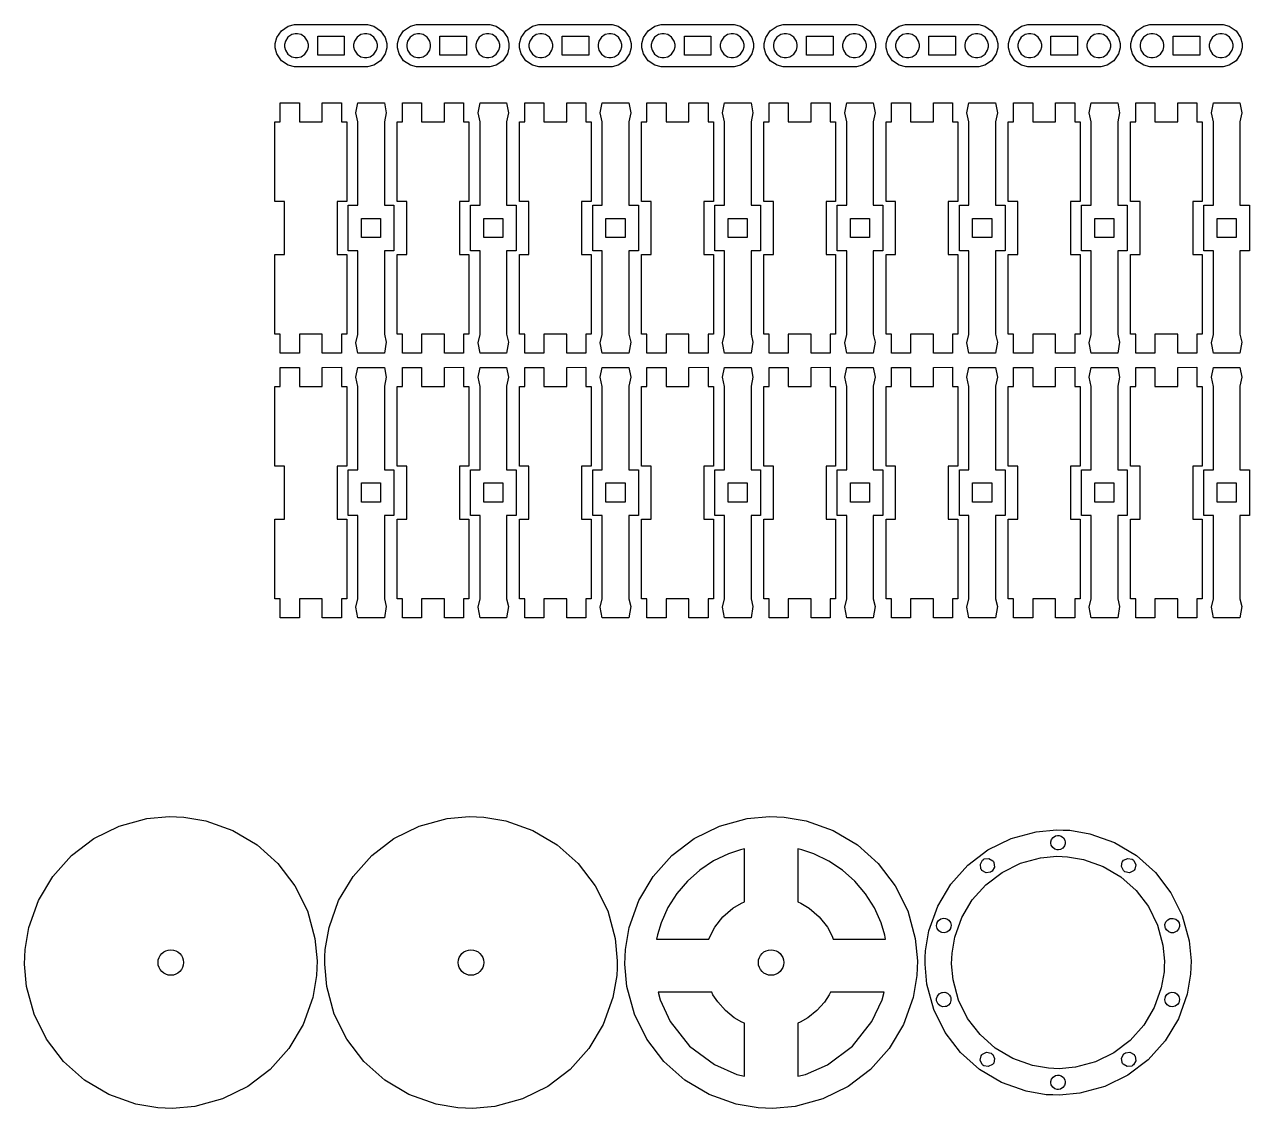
# Model space of a CAD drawing. Extents: x -158 to 1119, y 475 to 1777.
# Drawn here: x -158.3 to 34, y 634.1 to 804.4 of the extents above; entities that cross this region are included whole.
import ezdxf

# ---------------------------------------------------------------- set-up
doc = ezdxf.new("R2010")
doc.units = 0
doc.header["$MEASUREMENT"] = 0

msp = doc.modelspace()

# ---------------------------------------------------------------- linework, layer by layer
at = {"color": 0}
for points in [[(-104.42, 804.37), (-103.45, 804.11), (-102.38, 803.39), (-101.67, 802.33), (-101.41, 801.36), (-101.41, 801.04), (-101.41, 800.71), (-101.67, 799.74), (-102.38, 798.68), (-103.45, 797.97), (-104.42, 797.71), (-104.74, 797.71), (-115.59, 797.71), (-115.92, 797.71), (-116.89, 797.97), (-117.95, 798.68), (-118.67, 799.74), (-118.93, 800.71), (-118.93, 801.04), (-118.93, 801.36), (-118.67, 802.33), (-117.95, 803.39), (-116.89, 804.11), (-115.92, 804.37), (-115.59, 804.37), (-104.74, 804.37)], [(-85.23, 804.37), (-84.26, 804.11), (-83.19, 803.39), (-82.48, 802.33), (-82.22, 801.36), (-82.22, 801.04), (-82.22, 800.71), (-82.48, 799.74), (-83.19, 798.68), (-84.26, 797.97), (-85.23, 797.71), (-85.55, 797.71), (-96.4, 797.71), (-96.73, 797.71), (-97.7, 797.97), (-98.76, 798.68), (-99.48, 799.74), (-99.74, 800.71), (-99.74, 801.04), (-99.74, 801.36), (-99.48, 802.33), (-98.76, 803.39), (-97.7, 804.11), (-96.73, 804.37), (-96.4, 804.37), (-85.55, 804.37)], [(-66.04, 804.37), (-65.07, 804.11), (-64.01, 803.39), (-63.29, 802.33), (-63.03, 801.36), (-63.03, 801.04), (-63.03, 800.71), (-63.29, 799.74), (-64.01, 798.68), (-65.07, 797.97), (-66.04, 797.71), (-66.37, 797.71), (-77.21, 797.71), (-77.53, 797.71), (-78.51, 797.97), (-79.57, 798.68), (-80.29, 799.74), (-80.55, 800.71), (-80.55, 801.04), (-80.55, 801.36), (-80.29, 802.33), (-79.57, 803.39), (-78.51, 804.11), (-77.53, 804.37), (-77.21, 804.37), (-66.37, 804.37)], [(-46.85, 804.37), (-45.88, 804.11), (-44.81, 803.39), (-44.1, 802.33), (-43.84, 801.36), (-43.84, 801.04), (-43.84, 800.71), (-44.1, 799.74), (-44.81, 798.68), (-45.88, 797.97), (-46.85, 797.71), (-47.17, 797.71), (-58.02, 797.71), (-58.35, 797.71), (-59.32, 797.97), (-60.38, 798.68), (-61.1, 799.74), (-61.36, 800.71), (-61.36, 801.04), (-61.36, 801.36), (-61.1, 802.33), (-60.38, 803.39), (-59.32, 804.11), (-58.35, 804.37), (-58.02, 804.37), (-47.17, 804.37)], [(-27.66, 804.37), (-26.69, 804.11), (-25.63, 803.39), (-24.91, 802.33), (-24.65, 801.36), (-24.65, 801.04), (-24.65, 800.71), (-24.91, 799.74), (-25.63, 798.68), (-26.69, 797.97), (-27.66, 797.71), (-27.98, 797.71), (-38.83, 797.71), (-39.16, 797.71), (-40.13, 797.97), (-41.19, 798.68), (-41.9, 799.74), (-42.17, 800.71), (-42.17, 801.04), (-42.17, 801.36), (-41.9, 802.33), (-41.19, 803.39), (-40.13, 804.11), (-39.16, 804.37), (-38.83, 804.37), (-27.98, 804.37)], [(-8.47, 804.37), (-7.49, 804.11), (-6.44, 803.39), (-5.72, 802.33), (-5.46, 801.36), (-5.46, 801.04), (-5.46, 800.71), (-5.72, 799.74), (-6.44, 798.68), (-7.49, 797.97), (-8.47, 797.71), (-8.79, 797.71), (-19.64, 797.71), (-19.97, 797.71), (-20.94, 797.97), (-22, 798.68), (-22.72, 799.74), (-22.98, 800.71), (-22.98, 801.04), (-22.98, 801.36), (-22.72, 802.33), (-22, 803.39), (-20.94, 804.11), (-19.97, 804.37), (-19.64, 804.37), (-8.79, 804.37)], [(10.72, 804.37), (11.69, 804.11), (12.76, 803.39), (13.47, 802.33), (13.73, 801.36), (13.73, 801.04), (13.73, 800.71), (13.47, 799.74), (12.76, 798.68), (11.69, 797.97), (10.72, 797.71), (10.4, 797.71), (-0.45, 797.71), (-0.77, 797.71), (-1.75, 797.97), (-2.81, 798.68), (-3.53, 799.74), (-3.79, 800.71), (-3.79, 801.04), (-3.79, 801.36), (-3.53, 802.33), (-2.81, 803.39), (-1.75, 804.11), (-0.77, 804.37), (-0.45, 804.37), (10.4, 804.37)], [(29.91, 804.37), (30.88, 804.11), (31.95, 803.39), (32.66, 802.33), (32.92, 801.36), (32.92, 801.04), (32.92, 800.71), (32.66, 799.74), (31.95, 798.68), (30.88, 797.97), (29.91, 797.71), (29.59, 797.71), (18.74, 797.71), (18.41, 797.71), (17.44, 797.97), (16.38, 798.68), (15.66, 799.74), (15.4, 800.71), (15.4, 801.04), (15.4, 801.36), (15.66, 802.33), (16.38, 803.39), (17.44, 804.11), (18.41, 804.37), (18.74, 804.37), (29.59, 804.37)], [(-115.77, 802.91), (-116.32, 802.77), (-116.92, 802.36), (-117.32, 801.77), (-117.47, 801.22), (-117.47, 801.04), (-117.47, 800.85), (-117.32, 800.31), (-116.92, 799.71), (-116.32, 799.31), (-115.77, 799.16), (-115.59, 799.16), (-115.41, 799.16), (-114.86, 799.31), (-114.27, 799.71), (-113.86, 800.31), (-113.72, 800.85), (-113.72, 801.04), (-113.72, 801.22), (-113.86, 801.77), (-114.27, 802.36), (-114.86, 802.77), (-115.41, 802.91), (-115.59, 802.91)], [(-108.08, 802.53), (-108.08, 799.54), (-112.25, 799.54), (-112.25, 802.53)], [(-104.93, 802.91), (-105.47, 802.77), (-106.07, 802.36), (-106.47, 801.77), (-106.62, 801.22), (-106.62, 801.04), (-106.62, 800.85), (-106.47, 800.31), (-106.07, 799.71), (-105.47, 799.31), (-104.93, 799.16), (-104.74, 799.16), (-104.56, 799.16), (-104.01, 799.31), (-103.42, 799.71), (-103.02, 800.31), (-102.87, 800.85), (-102.87, 801.04), (-102.87, 801.22), (-103.02, 801.77), (-103.42, 802.36), (-104.01, 802.77), (-104.56, 802.91), (-104.74, 802.91)], [(-96.58, 802.91), (-97.13, 802.77), (-97.73, 802.36), (-98.13, 801.77), (-98.27, 801.22), (-98.27, 801.04), (-98.27, 800.85), (-98.13, 800.31), (-97.73, 799.71), (-97.13, 799.31), (-96.58, 799.16), (-96.4, 799.16), (-96.22, 799.16), (-95.67, 799.31), (-95.07, 799.71), (-94.67, 800.31), (-94.52, 800.85), (-94.52, 801.04), (-94.52, 801.22), (-94.67, 801.77), (-95.07, 802.36), (-95.67, 802.77), (-96.22, 802.91), (-96.4, 802.91)], [(-88.89, 802.53), (-88.89, 799.54), (-93.06, 799.54), (-93.06, 802.53)], [(-85.74, 802.91), (-86.28, 802.77), (-86.88, 802.36), (-87.28, 801.77), (-87.43, 801.22), (-87.43, 801.04), (-87.43, 800.85), (-87.28, 800.31), (-86.88, 799.71), (-86.28, 799.31), (-85.74, 799.16), (-85.55, 799.16), (-85.37, 799.16), (-84.82, 799.31), (-84.23, 799.71), (-83.83, 800.31), (-83.68, 800.85), (-83.68, 801.04), (-83.68, 801.22), (-83.83, 801.77), (-84.23, 802.36), (-84.82, 802.77), (-85.37, 802.91), (-85.55, 802.91)], [(-77.39, 802.91), (-77.94, 802.77), (-78.54, 802.36), (-78.94, 801.77), (-79.08, 801.22), (-79.08, 801.04), (-79.08, 800.85), (-78.94, 800.31), (-78.54, 799.71), (-77.94, 799.31), (-77.39, 799.16), (-77.21, 799.16), (-77.03, 799.16), (-76.48, 799.31), (-75.88, 799.71), (-75.48, 800.31), (-75.34, 800.85), (-75.34, 801.04), (-75.34, 801.22), (-75.48, 801.77), (-75.88, 802.36), (-76.48, 802.77), (-77.03, 802.91), (-77.21, 802.91)], [(-69.7, 802.53), (-69.7, 799.54), (-73.87, 799.54), (-73.87, 802.53)], [(-66.55, 802.91), (-67.1, 802.77), (-67.69, 802.36), (-68.09, 801.77), (-68.24, 801.22), (-68.24, 801.04), (-68.24, 800.85), (-68.09, 800.31), (-67.69, 799.71), (-67.1, 799.31), (-66.55, 799.16), (-66.37, 799.16), (-66.18, 799.16), (-65.64, 799.31), (-65.04, 799.71), (-64.64, 800.31), (-64.49, 800.85), (-64.49, 801.04), (-64.49, 801.22), (-64.64, 801.77), (-65.04, 802.36), (-65.64, 802.77), (-66.18, 802.91), (-66.37, 802.91)], [(-58.2, 802.91), (-58.75, 802.77), (-59.35, 802.36), (-59.75, 801.77), (-59.9, 801.22), (-59.9, 801.04), (-59.9, 800.85), (-59.75, 800.31), (-59.35, 799.71), (-58.75, 799.31), (-58.2, 799.16), (-58.02, 799.16), (-57.84, 799.16), (-57.29, 799.31), (-56.7, 799.71), (-56.29, 800.31), (-56.15, 800.85), (-56.15, 801.04), (-56.15, 801.22), (-56.29, 801.77), (-56.7, 802.36), (-57.29, 802.77), (-57.84, 802.91), (-58.02, 802.91)], [(-50.51, 802.53), (-50.51, 799.54), (-54.68, 799.54), (-54.68, 802.53)], [(-47.36, 802.91), (-47.91, 802.77), (-48.5, 802.36), (-48.9, 801.77), (-49.05, 801.22), (-49.05, 801.04), (-49.05, 800.85), (-48.9, 800.31), (-48.5, 799.71), (-47.91, 799.31), (-47.36, 799.16), (-47.17, 799.16), (-46.99, 799.16), (-46.44, 799.31), (-45.85, 799.71), (-45.45, 800.31), (-45.3, 800.85), (-45.3, 801.04), (-45.3, 801.22), (-45.45, 801.77), (-45.85, 802.36), (-46.44, 802.77), (-46.99, 802.91), (-47.17, 802.91)], [(-39.02, 802.91), (-39.56, 802.77), (-40.16, 802.36), (-40.56, 801.77), (-40.7, 801.22), (-40.7, 801.04), (-40.7, 800.85), (-40.56, 800.31), (-40.16, 799.71), (-39.56, 799.31), (-39.02, 799.16), (-38.83, 799.16), (-38.65, 799.16), (-38.1, 799.31), (-37.51, 799.71), (-37.1, 800.31), (-36.95, 800.85), (-36.95, 801.04), (-36.95, 801.22), (-37.1, 801.77), (-37.51, 802.36), (-38.1, 802.77), (-38.65, 802.91), (-38.83, 802.91)], [(-31.32, 802.53), (-31.32, 799.54), (-35.49, 799.54), (-35.49, 802.53)], [(-28.17, 802.91), (-28.71, 802.77), (-29.31, 802.36), (-29.71, 801.77), (-29.86, 801.22), (-29.86, 801.04), (-29.86, 800.85), (-29.71, 800.31), (-29.31, 799.71), (-28.71, 799.31), (-28.17, 799.16), (-27.98, 799.16), (-27.8, 799.16), (-27.26, 799.31), (-26.66, 799.71), (-26.26, 800.31), (-26.11, 800.85), (-26.11, 801.04), (-26.11, 801.22), (-26.26, 801.77), (-26.66, 802.36), (-27.26, 802.77), (-27.8, 802.91), (-27.98, 802.91)], [(-19.82, 802.91), (-20.37, 802.77), (-20.97, 802.36), (-21.37, 801.77), (-21.52, 801.22), (-21.52, 801.04), (-21.52, 800.85), (-21.37, 800.31), (-20.97, 799.71), (-20.37, 799.31), (-19.82, 799.16), (-19.64, 799.16), (-19.46, 799.16), (-18.91, 799.31), (-18.31, 799.71), (-17.92, 800.31), (-17.76, 800.85), (-17.76, 801.04), (-17.76, 801.22), (-17.92, 801.77), (-18.31, 802.36), (-18.91, 802.77), (-19.46, 802.91), (-19.64, 802.91)], [(-12.13, 802.53), (-12.13, 799.54), (-16.3, 799.54), (-16.3, 802.53)], [(-8.98, 802.91), (-9.52, 802.77), (-10.12, 802.36), (-10.52, 801.77), (-10.67, 801.22), (-10.67, 801.04), (-10.67, 800.85), (-10.52, 800.31), (-10.12, 799.71), (-9.52, 799.31), (-8.98, 799.16), (-8.79, 799.16), (-8.61, 799.16), (-8.07, 799.31), (-7.47, 799.71), (-7.07, 800.31), (-6.92, 800.85), (-6.92, 801.04), (-6.92, 801.22), (-7.07, 801.77), (-7.47, 802.36), (-8.07, 802.77), (-8.61, 802.91), (-8.79, 802.91)], [(-0.63, 802.91), (-1.18, 802.77), (-1.78, 802.36), (-2.18, 801.77), (-2.33, 801.22), (-2.33, 801.04), (-2.33, 800.85), (-2.18, 800.31), (-1.78, 799.71), (-1.18, 799.31), (-0.63, 799.16), (-0.45, 799.16), (-0.27, 799.16), (0.28, 799.31), (0.87, 799.71), (1.28, 800.31), (1.42, 800.85), (1.42, 801.04), (1.42, 801.22), (1.28, 801.77), (0.87, 802.36), (0.28, 802.77), (-0.27, 802.91), (-0.45, 802.91)], [(7.06, 802.53), (7.06, 799.54), (2.88, 799.54), (2.88, 802.53)], [(10.21, 802.91), (9.66, 802.77), (9.07, 802.36), (8.67, 801.77), (8.52, 801.22), (8.52, 801.04), (8.52, 800.85), (8.67, 800.31), (9.07, 799.71), (9.66, 799.31), (10.21, 799.16), (10.4, 799.16), (10.58, 799.16), (11.13, 799.31), (11.72, 799.71), (12.12, 800.31), (12.27, 800.85), (12.27, 801.04), (12.27, 801.22), (12.12, 801.77), (11.72, 802.36), (11.13, 802.77), (10.58, 802.91), (10.4, 802.91)], [(18.55, 802.91), (18.01, 802.77), (17.41, 802.36), (17.01, 801.77), (16.86, 801.22), (16.86, 801.04), (16.86, 800.85), (17.01, 800.31), (17.41, 799.71), (18.01, 799.31), (18.55, 799.16), (18.74, 799.16), (18.92, 799.16), (19.47, 799.31), (20.06, 799.71), (20.47, 800.31), (20.61, 800.85), (20.61, 801.04), (20.61, 801.22), (20.47, 801.77), (20.06, 802.36), (19.47, 802.77), (18.92, 802.91), (18.74, 802.91)], [(26.25, 802.53), (26.25, 799.54), (22.08, 799.54), (22.08, 802.53)], [(29.4, 802.91), (28.86, 802.77), (28.26, 802.36), (27.86, 801.77), (27.71, 801.22), (27.71, 801.04), (27.71, 800.85), (27.86, 800.31), (28.26, 799.71), (28.86, 799.31), (29.4, 799.16), (29.59, 799.16), (29.77, 799.16), (30.31, 799.31), (30.91, 799.71), (31.31, 800.31), (31.46, 800.85), (31.46, 801.04), (31.46, 801.22), (31.31, 801.77), (30.91, 802.36), (30.31, 802.77), (29.77, 802.91), (29.59, 802.91)], [(-111.54, 789.07), (-111.54, 792.07), (-108.53, 792.09), (-108.53, 789.07), (-107.7, 789.07), (-107.7, 776.57), (-109.2, 776.57), (-109.2, 768.24), (-107.7, 768.24), (-107.7, 755.74), (-108.53, 755.74), (-108.53, 752.74), (-111.54, 752.74), (-111.54, 755.74), (-115.13, 755.74), (-115.13, 752.74), (-118.13, 752.74), (-118.13, 755.74), (-118.97, 755.74), (-118.97, 768.24), (-117.47, 768.24), (-117.47, 776.57), (-118.97, 776.57), (-118.97, 789.07), (-118.13, 789.07), (-118.13, 792.07), (-115.13, 792.07), (-115.13, 789.07)], [(-101.78, 755.73), (-101.48, 754.49), (-101.78, 752.74), (-105.95, 752.74), (-106.25, 754.39), (-105.95, 755.7), (-105.95, 768.82), (-107.46, 768.82), (-107.46, 775.98), (-105.95, 775.98), (-105.95, 789.06), (-106.25, 790.51), (-105.95, 792.07), (-101.78, 792.07), (-101.48, 790.51), (-101.78, 789.1), (-101.78, 775.98), (-100.28, 775.98), (-100.28, 768.82), (-101.78, 768.82)], [(-92.35, 789.07), (-92.35, 792.07), (-89.34, 792.09), (-89.34, 789.07), (-88.51, 789.07), (-88.51, 776.57), (-90.01, 776.57), (-90.01, 768.24), (-88.51, 768.24), (-88.51, 755.74), (-89.35, 755.74), (-89.35, 752.74), (-92.35, 752.74), (-92.35, 755.74), (-95.94, 755.74), (-95.94, 752.74), (-98.94, 752.74), (-98.94, 755.74), (-99.78, 755.74), (-99.78, 768.24), (-98.27, 768.24), (-98.27, 776.57), (-99.78, 776.57), (-99.78, 789.07), (-98.94, 789.07), (-98.94, 792.07), (-95.94, 792.07), (-95.94, 789.07)], [(-82.59, 755.73), (-82.29, 754.49), (-82.59, 752.74), (-86.76, 752.74), (-87.07, 754.39), (-86.76, 755.7), (-86.76, 768.82), (-88.27, 768.82), (-88.27, 775.98), (-86.76, 775.98), (-86.76, 789.06), (-87.07, 790.51), (-86.76, 792.07), (-82.59, 792.07), (-82.29, 790.51), (-82.59, 789.1), (-82.59, 775.98), (-81.09, 775.98), (-81.09, 768.82), (-82.59, 768.82)], [(-73.16, 789.07), (-73.16, 792.07), (-70.15, 792.09), (-70.15, 789.07), (-69.32, 789.07), (-69.32, 776.57), (-70.82, 776.57), (-70.82, 768.24), (-69.32, 768.24), (-69.32, 755.74), (-70.15, 755.74), (-70.15, 752.74), (-73.16, 752.74), (-73.16, 755.74), (-76.75, 755.74), (-76.75, 752.74), (-79.75, 752.74), (-79.75, 755.74), (-80.59, 755.74), (-80.59, 768.24), (-79.08, 768.24), (-79.08, 776.57), (-80.59, 776.57), (-80.59, 789.07), (-79.75, 789.07), (-79.75, 792.07), (-76.75, 792.07), (-76.75, 789.07)], [(-63.4, 755.73), (-63.1, 754.49), (-63.4, 752.74), (-67.58, 752.74), (-67.88, 754.39), (-67.58, 755.7), (-67.58, 768.82), (-69.08, 768.82), (-69.08, 775.98), (-67.58, 775.98), (-67.58, 789.06), (-67.88, 790.51), (-67.58, 792.07), (-63.4, 792.07), (-63.1, 790.51), (-63.4, 789.1), (-63.4, 775.98), (-61.9, 775.98), (-61.9, 768.82), (-63.4, 768.82)], [(-53.97, 789.07), (-53.97, 792.07), (-50.96, 792.09), (-50.96, 789.07), (-50.13, 789.07), (-50.13, 776.57), (-51.63, 776.57), (-51.63, 768.24), (-50.13, 768.24), (-50.13, 755.74), (-50.96, 755.74), (-50.96, 752.74), (-53.97, 752.74), (-53.97, 755.74), (-57.56, 755.74), (-57.56, 752.74), (-60.56, 752.74), (-60.56, 755.74), (-61.4, 755.74), (-61.4, 768.24), (-59.9, 768.24), (-59.9, 776.57), (-61.4, 776.57), (-61.4, 789.07), (-60.56, 789.07), (-60.56, 792.07), (-57.56, 792.07), (-57.56, 789.07)], [(-44.21, 755.73), (-43.91, 754.49), (-44.21, 752.74), (-48.38, 752.74), (-48.68, 754.39), (-48.38, 755.7), (-48.38, 768.82), (-49.88, 768.82), (-49.88, 775.98), (-48.38, 775.98), (-48.38, 789.06), (-48.68, 790.51), (-48.38, 792.07), (-44.21, 792.07), (-43.91, 790.51), (-44.21, 789.1), (-44.21, 775.98), (-42.71, 775.98), (-42.71, 768.82), (-44.21, 768.82)], [(-34.78, 789.07), (-34.78, 792.07), (-31.77, 792.09), (-31.77, 789.07), (-30.94, 789.07), (-30.94, 776.57), (-32.44, 776.57), (-32.44, 768.24), (-30.94, 768.24), (-30.94, 755.74), (-31.78, 755.74), (-31.78, 752.74), (-34.78, 752.74), (-34.78, 755.74), (-38.37, 755.74), (-38.37, 752.74), (-41.37, 752.74), (-41.37, 755.74), (-42.21, 755.74), (-42.21, 768.24), (-40.7, 768.24), (-40.7, 776.57), (-42.21, 776.57), (-42.21, 789.07), (-41.37, 789.07), (-41.37, 792.07), (-38.37, 792.07), (-38.37, 789.07)], [(-25.02, 755.73), (-24.72, 754.49), (-25.02, 752.74), (-29.19, 752.74), (-29.49, 754.39), (-29.19, 755.7), (-29.19, 768.82), (-30.7, 768.82), (-30.7, 775.98), (-29.19, 775.98), (-29.19, 789.06), (-29.49, 790.51), (-29.19, 792.07), (-25.02, 792.07), (-24.72, 790.51), (-25.02, 789.1), (-25.02, 775.98), (-23.52, 775.98), (-23.52, 768.82), (-25.02, 768.82)], [(-15.59, 789.07), (-15.59, 792.07), (-12.58, 792.09), (-12.58, 789.07), (-11.75, 789.07), (-11.75, 776.57), (-13.26, 776.57), (-13.26, 768.24), (-11.75, 768.24), (-11.75, 755.74), (-12.58, 755.74), (-12.58, 752.74), (-15.59, 752.74), (-15.59, 755.74), (-19.18, 755.74), (-19.18, 752.74), (-22.18, 752.74), (-22.18, 755.74), (-23.02, 755.74), (-23.02, 768.24), (-21.51, 768.24), (-21.51, 776.57), (-23.02, 776.57), (-23.02, 789.07), (-22.18, 789.07), (-22.18, 792.07), (-19.18, 792.07), (-19.18, 789.07)], [(-5.83, 755.73), (-5.53, 754.49), (-5.83, 752.74), (-10.01, 752.74), (-10.31, 754.39), (-10.01, 755.7), (-10.01, 768.82), (-11.51, 768.82), (-11.51, 775.98), (-10.01, 775.98), (-10.01, 789.06), (-10.31, 790.51), (-10.01, 792.07), (-5.83, 792.07), (-5.53, 790.51), (-5.83, 789.1), (-5.83, 775.98), (-4.33, 775.98), (-4.33, 768.82), (-5.83, 768.82)], [(3.6, 789.07), (3.6, 792.07), (6.61, 792.09), (6.61, 789.07), (7.44, 789.07), (7.44, 776.57), (5.94, 776.57), (5.94, 768.24), (7.44, 768.24), (7.44, 755.74), (6.6, 755.74), (6.6, 752.74), (3.6, 752.74), (3.6, 755.74), (0.01, 755.74), (0.01, 752.74), (-2.99, 752.74), (-2.99, 755.74), (-3.83, 755.74), (-3.83, 768.24), (-2.33, 768.24), (-2.33, 776.57), (-3.83, 776.57), (-3.83, 789.07), (-2.99, 789.07), (-2.99, 792.07), (0.01, 792.07), (0.01, 789.07)], [(13.35, 755.73), (13.66, 754.49), (13.35, 752.74), (9.18, 752.74), (8.89, 754.39), (9.18, 755.7), (9.18, 768.82), (7.68, 768.82), (7.68, 775.98), (9.18, 775.98), (9.18, 789.06), (8.89, 790.51), (9.18, 792.07), (13.35, 792.07), (13.66, 790.51), (13.35, 789.1), (13.35, 775.98), (14.86, 775.98), (14.86, 768.82), (13.35, 768.82)], [(22.79, 789.07), (22.79, 792.07), (25.8, 792.09), (25.8, 789.07), (26.63, 789.07), (26.63, 776.57), (25.13, 776.57), (25.13, 768.24), (26.63, 768.24), (26.63, 755.74), (25.79, 755.74), (25.79, 752.74), (22.79, 752.74), (22.79, 755.74), (19.2, 755.74), (19.2, 752.74), (16.2, 752.74), (16.2, 755.74), (15.36, 755.74), (15.36, 768.24), (16.86, 768.24), (16.86, 776.57), (15.36, 776.57), (15.36, 789.07), (16.2, 789.07), (16.2, 792.07), (19.2, 792.07), (19.2, 789.07)], [(32.55, 755.73), (32.85, 754.49), (32.55, 752.74), (28.38, 752.74), (28.08, 754.39), (28.38, 755.7), (28.38, 768.82), (26.87, 768.82), (26.87, 775.98), (28.38, 775.98), (28.38, 789.06), (28.08, 790.51), (28.38, 792.07), (32.55, 792.07), (32.85, 790.51), (32.55, 789.1), (32.55, 775.98), (34.05, 775.98), (34.05, 768.82), (32.55, 768.82)], [(-102.37, 773.9), (-102.37, 770.9), (-105.37, 770.9), (-105.37, 773.9)], [(-83.18, 773.9), (-83.18, 770.9), (-86.18, 770.9), (-86.18, 773.9)], [(-63.99, 773.9), (-63.99, 770.9), (-66.99, 770.9), (-66.99, 773.9)], [(-44.8, 773.9), (-44.8, 770.9), (-47.8, 770.9), (-47.8, 773.9)], [(-25.61, 773.9), (-25.61, 770.9), (-28.61, 770.9), (-28.61, 773.9)], [(-6.42, 773.9), (-6.42, 770.9), (-9.42, 770.9), (-9.42, 773.9)], [(12.77, 773.9), (12.77, 770.9), (9.77, 770.9), (9.77, 773.9)], [(31.96, 773.9), (31.96, 770.9), (28.96, 770.9), (28.96, 773.9)], [(-111.54, 747.52), (-111.54, 750.52), (-108.53, 750.54), (-108.53, 747.52), (-107.7, 747.52), (-107.7, 735.02), (-109.2, 735.02), (-109.2, 726.69), (-107.7, 726.69), (-107.7, 714.19), (-108.53, 714.19), (-108.53, 711.2), (-111.54, 711.2), (-111.54, 714.19), (-115.13, 714.19), (-115.13, 711.2), (-118.13, 711.2), (-118.13, 714.19), (-118.97, 714.19), (-118.97, 726.69), (-117.47, 726.69), (-117.47, 735.02), (-118.97, 735.02), (-118.97, 747.52), (-118.13, 747.52), (-118.13, 750.52), (-115.13, 750.52), (-115.13, 747.52)], [(-101.78, 714.18), (-101.48, 712.95), (-101.78, 711.2), (-105.95, 711.2), (-106.25, 712.85), (-105.95, 714.15), (-105.95, 727.28), (-107.46, 727.28), (-107.46, 734.44), (-105.95, 734.44), (-105.95, 747.51), (-106.25, 748.97), (-105.95, 750.52), (-101.78, 750.52), (-101.48, 748.97), (-101.78, 747.55), (-101.78, 734.44), (-100.28, 734.44), (-100.28, 727.28), (-101.78, 727.28)], [(-92.35, 747.52), (-92.35, 750.52), (-89.34, 750.54), (-89.34, 747.52), (-88.51, 747.52), (-88.51, 735.02), (-90.01, 735.02), (-90.01, 726.69), (-88.51, 726.69), (-88.51, 714.19), (-89.35, 714.19), (-89.35, 711.2), (-92.35, 711.2), (-92.35, 714.19), (-95.94, 714.19), (-95.94, 711.2), (-98.94, 711.2), (-98.94, 714.19), (-99.78, 714.19), (-99.78, 726.69), (-98.27, 726.69), (-98.27, 735.02), (-99.78, 735.02), (-99.78, 747.52), (-98.94, 747.52), (-98.94, 750.52), (-95.94, 750.52), (-95.94, 747.52)], [(-82.59, 714.18), (-82.29, 712.95), (-82.59, 711.2), (-86.76, 711.2), (-87.07, 712.85), (-86.76, 714.15), (-86.76, 727.28), (-88.27, 727.28), (-88.27, 734.44), (-86.76, 734.44), (-86.76, 747.51), (-87.07, 748.97), (-86.76, 750.52), (-82.59, 750.52), (-82.29, 748.97), (-82.59, 747.55), (-82.59, 734.44), (-81.09, 734.44), (-81.09, 727.28), (-82.59, 727.28)], [(-73.16, 747.52), (-73.16, 750.52), (-70.15, 750.54), (-70.15, 747.52), (-69.32, 747.52), (-69.32, 735.02), (-70.82, 735.02), (-70.82, 726.69), (-69.32, 726.69), (-69.32, 714.19), (-70.15, 714.19), (-70.15, 711.2), (-73.16, 711.2), (-73.16, 714.19), (-76.75, 714.19), (-76.75, 711.2), (-79.75, 711.2), (-79.75, 714.19), (-80.59, 714.19), (-80.59, 726.69), (-79.08, 726.69), (-79.08, 735.02), (-80.59, 735.02), (-80.59, 747.52), (-79.75, 747.52), (-79.75, 750.52), (-76.75, 750.52), (-76.75, 747.52)], [(-63.4, 714.18), (-63.1, 712.95), (-63.4, 711.2), (-67.58, 711.2), (-67.88, 712.85), (-67.58, 714.15), (-67.58, 727.28), (-69.08, 727.28), (-69.08, 734.44), (-67.58, 734.44), (-67.58, 747.51), (-67.88, 748.97), (-67.58, 750.52), (-63.4, 750.52), (-63.1, 748.97), (-63.4, 747.55), (-63.4, 734.44), (-61.9, 734.44), (-61.9, 727.28), (-63.4, 727.28)], [(-53.97, 747.52), (-53.97, 750.52), (-50.96, 750.54), (-50.96, 747.52), (-50.13, 747.52), (-50.13, 735.02), (-51.63, 735.02), (-51.63, 726.69), (-50.13, 726.69), (-50.13, 714.19), (-50.96, 714.19), (-50.96, 711.2), (-53.97, 711.2), (-53.97, 714.19), (-57.56, 714.19), (-57.56, 711.2), (-60.56, 711.2), (-60.56, 714.19), (-61.4, 714.19), (-61.4, 726.69), (-59.9, 726.69), (-59.9, 735.02), (-61.4, 735.02), (-61.4, 747.52), (-60.56, 747.52), (-60.56, 750.52), (-57.56, 750.52), (-57.56, 747.52)], [(-44.21, 714.18), (-43.91, 712.95), (-44.21, 711.2), (-48.38, 711.2), (-48.68, 712.85), (-48.38, 714.15), (-48.38, 727.28), (-49.88, 727.28), (-49.88, 734.44), (-48.38, 734.44), (-48.38, 747.51), (-48.68, 748.97), (-48.38, 750.52), (-44.21, 750.52), (-43.91, 748.97), (-44.21, 747.55), (-44.21, 734.44), (-42.71, 734.44), (-42.71, 727.28), (-44.21, 727.28)], [(-34.78, 747.52), (-34.78, 750.52), (-31.77, 750.54), (-31.77, 747.52), (-30.94, 747.52), (-30.94, 735.02), (-32.44, 735.02), (-32.44, 726.69), (-30.94, 726.69), (-30.94, 714.19), (-31.78, 714.19), (-31.78, 711.2), (-34.78, 711.2), (-34.78, 714.19), (-38.37, 714.19), (-38.37, 711.2), (-41.37, 711.2), (-41.37, 714.19), (-42.21, 714.19), (-42.21, 726.69), (-40.7, 726.69), (-40.7, 735.02), (-42.21, 735.02), (-42.21, 747.52), (-41.37, 747.52), (-41.37, 750.52), (-38.37, 750.52), (-38.37, 747.52)], [(-25.02, 714.18), (-24.72, 712.95), (-25.02, 711.2), (-29.19, 711.2), (-29.49, 712.85), (-29.19, 714.15), (-29.19, 727.28), (-30.7, 727.28), (-30.7, 734.44), (-29.19, 734.44), (-29.19, 747.51), (-29.49, 748.97), (-29.19, 750.52), (-25.02, 750.52), (-24.72, 748.97), (-25.02, 747.55), (-25.02, 734.44), (-23.52, 734.44), (-23.52, 727.28), (-25.02, 727.28)], [(-15.59, 747.52), (-15.59, 750.52), (-12.58, 750.54), (-12.58, 747.52), (-11.75, 747.52), (-11.75, 735.02), (-13.26, 735.02), (-13.26, 726.69), (-11.75, 726.69), (-11.75, 714.19), (-12.58, 714.19), (-12.58, 711.2), (-15.59, 711.2), (-15.59, 714.19), (-19.18, 714.19), (-19.18, 711.2), (-22.18, 711.2), (-22.18, 714.19), (-23.02, 714.19), (-23.02, 726.69), (-21.51, 726.69), (-21.51, 735.02), (-23.02, 735.02), (-23.02, 747.52), (-22.18, 747.52), (-22.18, 750.52), (-19.18, 750.52), (-19.18, 747.52)], [(-5.83, 714.18), (-5.53, 712.95), (-5.83, 711.2), (-10.01, 711.2), (-10.31, 712.85), (-10.01, 714.15), (-10.01, 727.28), (-11.51, 727.28), (-11.51, 734.44), (-10.01, 734.44), (-10.01, 747.51), (-10.31, 748.97), (-10.01, 750.52), (-5.83, 750.52), (-5.53, 748.97), (-5.83, 747.55), (-5.83, 734.44), (-4.33, 734.44), (-4.33, 727.28), (-5.83, 727.28)], [(3.6, 747.52), (3.6, 750.52), (6.61, 750.54), (6.61, 747.52), (7.44, 747.52), (7.44, 735.02), (5.94, 735.02), (5.94, 726.69), (7.44, 726.69), (7.44, 714.19), (6.6, 714.19), (6.6, 711.2), (3.6, 711.2), (3.6, 714.19), (0.01, 714.19), (0.01, 711.2), (-2.99, 711.2), (-2.99, 714.19), (-3.83, 714.19), (-3.83, 726.69), (-2.33, 726.69), (-2.33, 735.02), (-3.83, 735.02), (-3.83, 747.52), (-2.99, 747.52), (-2.99, 750.52), (0.01, 750.52), (0.01, 747.52)], [(13.35, 714.18), (13.66, 712.95), (13.35, 711.2), (9.18, 711.2), (8.89, 712.85), (9.18, 714.15), (9.18, 727.28), (7.68, 727.28), (7.68, 734.44), (9.18, 734.44), (9.18, 747.51), (8.89, 748.97), (9.18, 750.52), (13.35, 750.52), (13.66, 748.97), (13.35, 747.55), (13.35, 734.44), (14.86, 734.44), (14.86, 727.28), (13.35, 727.28)], [(22.79, 747.52), (22.79, 750.52), (25.8, 750.54), (25.8, 747.52), (26.63, 747.52), (26.63, 735.02), (25.13, 735.02), (25.13, 726.69), (26.63, 726.69), (26.63, 714.19), (25.79, 714.19), (25.79, 711.2), (22.79, 711.2), (22.79, 714.19), (19.2, 714.19), (19.2, 711.2), (16.2, 711.2), (16.2, 714.19), (15.36, 714.19), (15.36, 726.69), (16.86, 726.69), (16.86, 735.02), (15.36, 735.02), (15.36, 747.52), (16.2, 747.52), (16.2, 750.52), (19.2, 750.52), (19.2, 747.52)], [(32.55, 714.18), (32.85, 712.95), (32.55, 711.2), (28.38, 711.2), (28.08, 712.85), (28.38, 714.15), (28.38, 727.28), (26.87, 727.28), (26.87, 734.44), (28.38, 734.44), (28.38, 747.51), (28.08, 748.97), (28.38, 750.52), (32.55, 750.52), (32.85, 748.97), (32.55, 747.55), (32.55, 734.44), (34.05, 734.44), (34.05, 727.28), (32.55, 727.28)], [(-102.37, 732.36), (-102.37, 729.36), (-105.37, 729.36), (-105.37, 732.36)], [(-83.18, 732.36), (-83.18, 729.36), (-86.18, 729.36), (-86.18, 732.36)], [(-63.99, 732.36), (-63.99, 729.36), (-66.99, 729.36), (-66.99, 732.36)], [(-44.8, 732.36), (-44.8, 729.36), (-47.8, 729.36), (-47.8, 732.36)], [(-25.61, 732.36), (-25.61, 729.36), (-28.61, 729.36), (-28.61, 732.36)], [(-6.42, 732.36), (-6.42, 729.36), (-9.42, 729.36), (-9.42, 732.36)], [(12.77, 732.36), (12.77, 729.36), (9.77, 729.36), (9.77, 732.36)], [(31.96, 732.36), (31.96, 729.36), (28.96, 729.36), (28.96, 732.36)], [(-133.29, 679.89), (-129.84, 679.3), (-125.58, 677.8), (-121.77, 675.54), (-118.49, 672.61), (-115.82, 669.12), (-113.85, 665.15), (-112.68, 660.8), (-112.35, 657.33), (-112.39, 656.17), (-112.44, 655.02), (-113.04, 651.58), (-114.54, 647.34), (-116.8, 643.53), (-119.73, 640.25), (-123.23, 637.59), (-127.21, 635.63), (-131.56, 634.46), (-135.05, 634.12), (-136.2, 634.17), (-137.35, 634.21), (-140.8, 634.81), (-145.06, 636.31), (-148.87, 638.57), (-152.15, 641.49), (-154.82, 644.99), (-156.79, 648.96), (-157.96, 653.3), (-158.29, 656.78), (-158.25, 657.93), (-158.2, 659.08), (-157.61, 662.53), (-156.1, 666.77), (-153.84, 670.57), (-150.91, 673.85), (-147.41, 676.52), (-143.43, 678.48), (-139.08, 679.65), (-135.6, 679.98), (-134.44, 679.94)], [(-86.16, 679.89), (-82.71, 679.3), (-78.46, 677.8), (-74.64, 675.54), (-71.36, 672.61), (-68.69, 669.12), (-66.72, 665.15), (-65.55, 660.8), (-65.22, 657.33), (-65.26, 656.17), (-65.31, 655.02), (-65.91, 651.58), (-67.41, 647.34), (-69.67, 643.53), (-72.6, 640.25), (-76.1, 637.59), (-80.08, 635.63), (-84.44, 634.46), (-87.92, 634.12), (-89.07, 634.17), (-90.23, 634.21), (-93.68, 634.81), (-97.93, 636.31), (-101.74, 638.57), (-105.03, 641.49), (-107.7, 644.99), (-109.66, 648.96), (-110.83, 653.3), (-111.16, 656.78), (-111.12, 657.93), (-111.08, 659.08), (-110.48, 662.53), (-108.98, 666.77), (-106.71, 670.57), (-103.78, 673.85), (-100.28, 676.52), (-96.3, 678.48), (-91.95, 679.65), (-88.47, 679.98), (-87.31, 679.94)], [(-39.03, 679.89), (-35.58, 679.3), (-31.33, 677.8), (-27.52, 675.54), (-24.23, 672.61), (-21.56, 669.12), (-19.6, 665.15), (-18.43, 660.8), (-18.09, 657.33), (-18.14, 656.17), (-18.18, 655.02), (-18.78, 651.58), (-20.28, 647.34), (-22.55, 643.53), (-25.48, 640.25), (-28.98, 637.59), (-32.95, 635.63), (-37.31, 634.46), (-40.79, 634.12), (-41.94, 634.17), (-43.1, 634.21), (-46.55, 634.81), (-50.8, 636.31), (-54.61, 638.57), (-57.9, 641.49), (-60.57, 644.99), (-62.53, 648.96), (-63.7, 653.3), (-64.03, 656.78), (-63.99, 657.93), (-63.95, 659.08), (-63.35, 662.53), (-61.85, 666.77), (-59.58, 670.57), (-56.65, 673.85), (-53.15, 676.52), (-49.18, 678.48), (-44.82, 679.65), (-41.34, 679.98), (-40.18, 679.94)], [(-10.19, 672.33), (-7.01, 674.75), (-3.39, 676.53), (0.57, 677.6), (3.73, 677.9), (4.78, 677.86), (5.83, 677.82), (8.97, 677.27), (12.83, 675.91), (16.3, 673.86), (19.29, 671.2), (21.71, 668.02), (23.5, 664.42), (24.56, 660.46), (24.87, 657.3), (24.83, 656.25), (24.79, 655.21), (24.24, 652.08), (22.88, 648.22), (20.82, 644.76), (18.15, 641.78), (14.97, 639.36), (11.36, 637.57), (7.4, 636.51), (4.23, 636.21), (3.18, 636.25), (2.13, 636.29), (-1, 636.83), (-4.87, 638.2), (-8.34, 640.25), (-11.32, 642.91), (-13.75, 646.08), (-15.54, 649.69), (-16.6, 653.64), (-16.9, 656.8), (-16.86, 657.85), (-16.82, 658.9), (-16.28, 662.03), (-14.91, 665.89), (-12.85, 669.35)], [(4.14, 677), (4.46, 676.9), (4.82, 676.64), (5.05, 676.27), (5.12, 675.94), (5.12, 675.82), (5.12, 675.71), (5.01, 675.39), (4.75, 675.03), (4.38, 674.81), (4.05, 674.73), (3.94, 674.73), (3.83, 674.74), (3.5, 674.84), (3.15, 675.1), (2.92, 675.47), (2.84, 675.8), (2.85, 675.91), (2.85, 676.02), (2.95, 676.35), (3.21, 676.7), (3.58, 676.93), (3.91, 677.01), (4.03, 677)], [(-50.82, 660.73), (-50.64, 661.21), (-49.89, 662.6), (-48.62, 664.23), (-47.05, 665.58), (-45.71, 666.39), (-45.24, 666.6), (-45.24, 674.9), (-45.88, 674.75), (-47.75, 674.12), (-50.11, 673), (-52.26, 671.57), (-54.2, 669.85), (-55.87, 667.88), (-57.26, 665.69), (-58.33, 663.29), (-58.92, 661.38), (-59.05, 660.73)], [(-36.89, 666.6), (-36.42, 666.39), (-35.07, 665.57), (-33.5, 664.22), (-32.23, 662.59), (-31.49, 661.21), (-31.3, 660.73), (-23.08, 660.73), (-23.21, 661.37), (-23.79, 663.27), (-24.85, 665.65), (-26.23, 667.85), (-27.9, 669.82), (-29.83, 671.54), (-31.99, 672.98), (-34.35, 674.11), (-36.25, 674.75), (-36.89, 674.9)], [(7.97, 673.23), (11.06, 672.14), (13.84, 670.5), (16.23, 668.37), (18.17, 665.83), (19.6, 662.94), (20.45, 659.78), (20.69, 657.25), (20.66, 656.41), (20.63, 655.58), (20.19, 653.07), (19.1, 649.99), (17.45, 647.22), (15.32, 644.83), (12.77, 642.89), (9.88, 641.47), (6.71, 640.62), (4.18, 640.38), (3.34, 640.41), (2.5, 640.44), (-0.01, 640.88), (-3.1, 641.97), (-5.87, 643.61), (-8.26, 645.74), (-10.21, 648.28), (-11.63, 651.16), (-12.49, 654.33), (-12.73, 656.85), (-12.69, 657.69), (-12.66, 658.53), (-12.23, 661.03), (-11.13, 664.12), (-9.49, 666.89), (-7.36, 669.27), (-4.81, 671.21), (-1.92, 672.64), (1.25, 673.49), (3.78, 673.73), (4.62, 673.7), (5.46, 673.67)], [(-7.6, 673.31), (-6.88, 673.39), (-6.24, 673.04), (-6.15, 672.91), (-6.07, 672.78), (-5.98, 672.05), (-6.34, 671.42), (-6.47, 671.33), (-6.6, 671.24), (-7.32, 671.16), (-7.96, 671.51), (-8.04, 671.64), (-8.13, 671.77), (-8.21, 672.49), (-7.86, 673.13), (-7.73, 673.22)], [(15.89, 673.07), (16.19, 672.41), (16.05, 671.7), (15.96, 671.57), (15.86, 671.45), (15.2, 671.15), (14.48, 671.28), (14.36, 671.38), (14.24, 671.48), (13.93, 672.14), (14.07, 672.85), (14.17, 672.98), (14.27, 673.1), (14.93, 673.4), (15.64, 673.26), (15.77, 673.17)], [(-14.98, 663.36), (-14.78, 663.64), (-14.42, 663.9), (-14, 664), (-13.66, 663.97), (-13.55, 663.93), (-13.45, 663.89), (-13.17, 663.7), (-12.91, 663.34), (-12.81, 662.92), (-12.84, 662.58), (-12.88, 662.47), (-12.92, 662.37), (-13.12, 662.09), (-13.47, 661.84), (-13.89, 661.73), (-14.24, 661.76), (-14.34, 661.8), (-14.44, 661.84), (-14.72, 662.04), (-14.98, 662.39), (-15.08, 662.81), (-15.05, 663.15), (-15.01, 663.26)], [(23.04, 663.07), (23.04, 662.73), (22.9, 662.31), (22.62, 661.98), (22.33, 661.8), (22.22, 661.77), (22.11, 661.74), (21.77, 661.74), (21.36, 661.88), (21.02, 662.16), (20.85, 662.45), (20.82, 662.56), (20.79, 662.67), (20.78, 663.01), (20.92, 663.42), (21.2, 663.75), (21.49, 663.93), (21.6, 663.96), (21.71, 663.99), (22.05, 663.99), (22.47, 663.86), (22.8, 663.58), (22.98, 663.28), (23.01, 663.18)], [(-45.24, 647.51), (-45.65, 647.69), (-46.84, 648.38), (-48.25, 649.51), (-49.45, 650.86), (-50.19, 652), (-50.39, 652.4), (-58.82, 652.4), (-58.51, 651.21), (-56.91, 647.81), (-53.88, 643.94), (-49.93, 641.01), (-46.45, 639.49), (-45.24, 639.21)], [(-31.73, 652.4), (-31.93, 651.99), (-32.68, 650.85), (-33.88, 649.5), (-35.3, 648.38), (-36.48, 647.69), (-36.89, 647.51), (-36.89, 639.21), (-35.69, 639.49), (-32.23, 640.99), (-28.28, 643.91), (-25.23, 647.78), (-23.62, 651.2), (-23.31, 652.4)], [(-15.07, 651.04), (-15.08, 651.38), (-14.94, 651.79), (-14.66, 652.12), (-14.36, 652.3), (-14.26, 652.33), (-14.15, 652.36), (-13.81, 652.37), (-13.39, 652.23), (-13.06, 651.95), (-12.88, 651.65), (-12.85, 651.55), (-12.82, 651.44), (-12.82, 651.1), (-12.95, 650.68), (-13.23, 650.35), (-13.53, 650.17), (-13.64, 650.14), (-13.74, 650.12), (-14.09, 650.11), (-14.5, 650.25), (-14.83, 650.53), (-15.01, 650.82), (-15.04, 650.93)], [(22.94, 650.74), (22.74, 650.46), (22.39, 650.21), (21.96, 650.1), (21.62, 650.13), (21.52, 650.17), (21.41, 650.21), (21.13, 650.41), (20.88, 650.76), (20.77, 651.18), (20.8, 651.53), (20.84, 651.63), (20.88, 651.73), (21.08, 652.01), (21.43, 652.27), (21.86, 652.37), (22.2, 652.34), (22.3, 652.3), (22.41, 652.27), (22.69, 652.07), (22.94, 651.72), (23.05, 651.29), (23.02, 650.95), (22.98, 650.85)], [(-7.93, 641.04), (-8.23, 641.7), (-8.09, 642.41), (-7.99, 642.53), (-7.89, 642.66), (-7.23, 642.96), (-6.52, 642.82), (-6.39, 642.72), (-6.27, 642.63), (-5.97, 641.97), (-6.11, 641.25), (-6.2, 641.13), (-6.3, 641.01), (-6.96, 640.7), (-7.68, 640.84), (-7.8, 640.94)], [(15.56, 640.8), (14.84, 640.72), (14.2, 641.07), (14.12, 641.2), (14.03, 641.33), (13.95, 642.05), (14.3, 642.69), (14.43, 642.78), (14.56, 642.86), (15.28, 642.95), (15.92, 642.59), (16.01, 642.46), (16.1, 642.33), (16.18, 641.61), (15.83, 640.97), (15.7, 640.89)], [(3.5, 637.21), (3.15, 637.47), (2.92, 637.84), (2.84, 638.17), (2.85, 638.28), (2.85, 638.39), (2.95, 638.72), (3.21, 639.07), (3.58, 639.3), (3.91, 639.38), (4.03, 639.37), (4.14, 639.37), (4.46, 639.27), (4.82, 639.01), (5.05, 638.64), (5.12, 638.3), (5.12, 638.19), (5.12, 638.08), (5.01, 637.76), (4.76, 637.4), (4.38, 637.18), (4.05, 637.1), (3.94, 637.1), (3.83, 637.11)]]:
    msp.add_lwpolyline(points, close=True, dxfattribs=at)
at = {"linetype": 'Continuous'}
for centre in [(-135.32, 657.05), (-88.19, 657.05), (-41.07, 657.05)]:
    msp.add_circle(centre, 2, dxfattribs=at)

doc.saveas('drawing.dxf')
